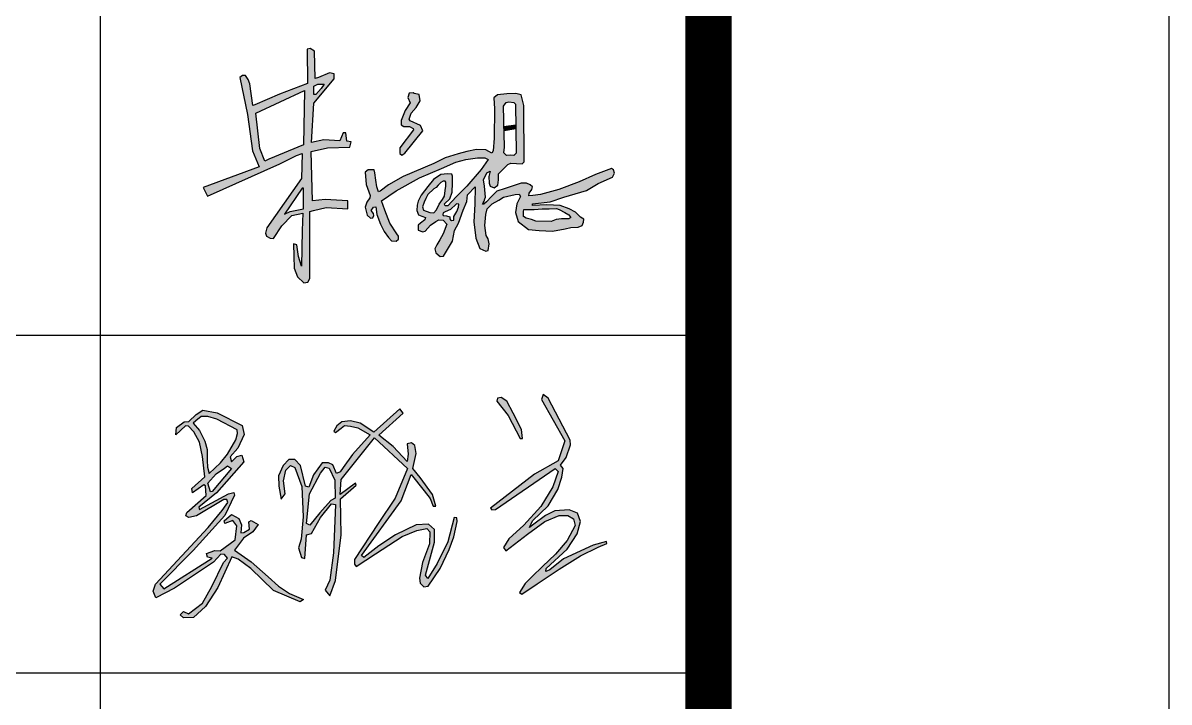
# Model space of a CAD drawing. Extents: x 1728470 to 1835391, y -157368 to 197905.
# Drawn here: x 1814042 to 1817775, y -135873 to -133661 of the extents above; entities that cross this region are included whole.
import ezdxf

# ---------------------------------------------------------------- set-up
doc = ezdxf.new("R2010")
doc.units = 0
doc.header["$LTSCALE"] = 1000
doc.header["$MEASUREMENT"] = 0
doc.layers.get('0').update_dxf_attribs({"linetype": 'CONTINUOUS'})
doc.layers.add('PUB_TITLE', color=4, linetype='CONTINUOUS')

msp = doc.modelspace()

# ---------------------------------------------------------------- hatches: boundary and pattern name
h = msp.add_hatch(color=7)
h.paths.add_polyline_path([(1814980.4, -134080), (1815033.5, -134068.2), (1815106.5, -134065.7), (1815111.4, -134048.3), (1815096.6, -134046.2), (1815093.8, -134019), (1815085.2, -134018.9), (1815074.3, -134044.8), (1815022, -134041.9), (1814981.4, -134050.5), (1814988.9, -133923.1), (1815055.5, -133843.8), (1815055.7, -133827.4), (1815040.7, -133823.8), (1815004.1, -133838.7), (1814993.8, -133842.7), (1814991.1, -133752.8), (1814977.7, -133744.8), (1814967.5, -133746.7), (1814969.1, -133858.3), (1814877.2, -133893.2), (1814796.7, -133928.4), (1814790.3, -133930.6), (1814781, -133859.8), (1814775.4, -133845.9), (1814766.9, -133833), (1814756.9, -133832.3), (1814748.4, -133838.8), (1814773.3, -133959.2), (1814789.3, -134077.7), (1814810.7, -134129.7), (1814629.1, -134197.8), (1814642.9, -134225.8), (1814878.6, -134120.4), (1814932.4, -134092.6), (1814951.4, -134086.3), (1814949.2, -134167.6), (1814836.3, -134328.9), (1814831.7, -134346.4), (1814834.8, -134355.3), (1814846.8, -134362.7), (1814858.3, -134363.7), (1814884.9, -134321.8), (1814917.3, -134288.1), (1814953, -134280.4), (1814950.9, -134337.8), (1814949.1, -134453.3), (1814939.2, -134421.5), (1814933.4, -134383.7), (1814922.9, -134380.5), (1814923.9, -134420.9), (1814925, -134460.5), (1814935.9, -134488.7), (1814956.3, -134508.2), (1814970.2, -134505.8), (1814976.5, -134493.6), (1814975.8, -134275.5), (1814988.7, -134272.7), (1815029.7, -134262.9), (1815100, -134266.8), (1815100, -134240.5), (1815026.6, -134236.4), (1814984.5, -134241)])
h.paths.add_polyline_path([(1814955.7, -134058.7), (1814842.8, -134104.7), (1814829.9, -134111), (1814813.2, -134070.7), (1814800.9, -133955.2), (1814959.1, -133880.9)], flags=16)
h.paths.add_polyline_path([(1814955.7, -134199.8), (1814955.7, -134267.1), (1814912.2, -134275.8), (1814894.1, -134284.1), (1814951.8, -134199.8)], flags=16)
h.paths.add_polyline_path([(1814988.9, -133894.4), (1814988.9, -133867.5), (1815001.9, -133860.4), (1815022.7, -133860.4), (1815013.6, -133875.1), (1814995.4, -133893.9)], flags=16)
h = msp.add_hatch(color=7)
h.paths.add_polyline_path([(1815630.8, -134117.6), (1815667.8, -134119.8), (1815674.2, -134113.4), (1815672.8, -133930.6), (1815665.1, -133895), (1815647.5, -133891.1), (1815617.7, -133892.4), (1815587.9, -133895.5), (1815575.4, -133905.6), (1815577.5, -133941.1), (1815576.9, -134036.8), (1815573.9, -134077.8), (1815568.7, -134085.4), (1815549.2, -134075.1), (1815518.8, -134073.5), (1815487.3, -134079.5), (1815459.3, -134087.4), (1815417.1, -134100.6), (1815380.1, -134119), (1815280.2, -134161.6), (1815232.6, -134188.9), (1815205.3, -134209.2), (1815199.6, -134211.2), (1815194.4, -134194.6), (1815191.3, -134173.1), (1815187.8, -134149.3), (1815185.8, -134140.2), (1815165.7, -134139.7), (1815156, -134147.2), (1815159.6, -134187.4), (1815172.3, -134222.9), (1815172, -134230.5), (1815161.6, -134244.7), (1815156.9, -134261), (1815162.8, -134287.8), (1815173.6, -134297), (1815181.9, -134296.4), (1815185, -134288.1), (1815183.1, -134281.6), (1815176.5, -134272.7), (1815183.6, -134261.4), (1815191, -134259.8), (1815195, -134284.8), (1815206.1, -134316.8), (1815218.8, -134340.9), (1815232.3, -134359.6), (1815242.5, -134371.3), (1815257.4, -134372.1), (1815265, -134366), (1815265.4, -134355.8), (1815260, -134348.3), (1815237.3, -134313.4), (1815221, -134271.4), (1815209.7, -134240.6), (1815256.9, -134207.8), (1815333.6, -134166.2), (1815405, -134134.9), (1815452.2, -134115), (1815484.5, -134105.7), (1815522.4, -134100.2), (1815546.5, -134100.2), (1815557.4, -134106), (1815534.8, -134138.7), (1815487.3, -134192.6), (1815452.9, -134228.1), (1815426.1, -134257.3), (1815418.5, -134257), (1815416.2, -134254.5), (1815415.4, -134250.8), (1815432.2, -134234.6), (1815439.9, -134212.6), (1815440.6, -134183.1), (1815440.8, -134160.1), (1815438.3, -134154.3), (1815425.1, -134153.2), (1815402.8, -134154.8), (1815378.9, -134171.6), (1815360.1, -134193.8), (1815339.4, -134222.1), (1815328.9, -134241.9), (1815326.2, -134254.6), (1815325.1, -134271.9), (1815330.3, -134286.7), (1815341.1, -134290.8), (1815352.8, -134294.7), (1815350.3, -134302.2), (1815336.6, -134313.7), (1815328.9, -134320), (1815329.4, -134336), (1815344.2, -134341.4), (1815352.2, -134339), (1815369.4, -134319.8), (1815386.4, -134308), (1815396.3, -134302.8), (1815410.8, -134303.7), (1815422, -134316.3), (1815410.3, -134347.7), (1815399.8, -134368), (1815389.7, -134383.9), (1815383.7, -134397.1), (1815386.4, -134410.2), (1815401, -134422.5), (1815411.9, -134421.2), (1815441.2, -134372.1), (1815447.7, -134337.8), (1815460.6, -134313.6), (1815476, -134270.7), (1815487.3, -134242.6), (1815489.7, -134221.5), (1815514.4, -134195.4), (1815513.4, -134252), (1815510.4, -134309.6), (1815517, -134362.8), (1815530.1, -134395.7), (1815550, -134405.1), (1815556.9, -134402.6), (1815560, -134380.2), (1815557.5, -134364), (1815550.3, -134353.9), (1815546.3, -134320.9), (1815549.4, -134285.1), (1815553.4, -134266.3), (1815570.4, -134250.9), (1815591.9, -134238), (1815606.7, -134228.4), (1815644.7, -134220.4), (1815657.9, -134219.2), (1815662.2, -134226.1), (1815650.8, -134250.3), (1815646.5, -134278.7), (1815654.7, -134308.3), (1815688.7, -134334), (1815723.7, -134336.8), (1815767, -134339.1), (1815807.9, -134331.7), (1815825.9, -134327.3), (1815850.4, -134326.2), (1815862.9, -134321.1), (1815867.6, -134310.6), (1815868.2, -134300.9), (1815857.9, -134293.8), (1815841.6, -134277.2), (1815820.4, -134266.7), (1815791.9, -134256.3), (1815748.3, -134253.7), (1815701.2, -134255.4), (1815701.5, -134250), (1815758.7, -134243.7), (1815803.1, -134229.2), (1815877.7, -134206.6), (1815915, -134184.5), (1815962.2, -134163.8), (1815968.8, -134150.7), (1815965.8, -134140), (1815958.4, -134135.1), (1815907.1, -134155.3), (1815853.5, -134178.9), (1815787, -134203.5), (1815727.9, -134219.7), (1815702.2, -134223.6), (1815689.4, -134224.1), (1815690.7, -134215.5), (1815699.5, -134203.3), (1815701, -134195.3), (1815694.4, -134188.5), (1815682, -134183.6), (1815664.6, -134183.6), (1815612.1, -134200.7), (1815584.9, -134209.5), (1815567.4, -134226.5), (1815551.9, -134244.2), (1815542.6, -134251.4), (1815538.8, -134251.1), (1815540.3, -134247.2), (1815543.7, -134241.7), (1815546.6, -134233.8), (1815548.4, -134229.2), (1815544.7, -134192.7), (1815542.3, -134172.4), (1815552.9, -134150), (1815563.4, -134143.9), (1815559.2, -134160.9), (1815559.8, -134183.6), (1815563.6, -134192.9), (1815577.1, -134197.9), (1815589.1, -134189.9), (1815590.2, -134171.9), (1815590.2, -134153.2), (1815609.9, -134132.9), (1815620.6, -134122)])
h.paths.add_polyline_path([(1815608, -134084.4), (1815609.8, -134066.2), (1815607, -133932.1), (1815615.8, -133920.9), (1815624.1, -133918.7), (1815641.2, -133920.2), (1815646.3, -133926.1), (1815648.5, -134085.5), (1815641.2, -134093.3), (1815631.4, -134092.4), (1815616.9, -134092.7)], flags=16)
h.paths.add_polyline_path([(1815673.5, -134269), (1815706.6, -134268.6), (1815733.1, -134266.8), (1815756.1, -134266.6), (1815779.5, -134265.7), (1815788.8, -134269), (1815806.5, -134278.3), (1815820.2, -134285.9), (1815826.1, -134295), (1815819.5, -134298.9), (1815796.1, -134299.1), (1815778.8, -134301.7), (1815762.3, -134308.4), (1815712.5, -134306.9), (1815698.2, -134301.7), (1815680.4, -134297.6), (1815672, -134291.5), (1815672.2, -134275.3)], flags=16)
h.paths.add_polyline_path([(1815418.7, -134179.7), (1815419, -134192.8), (1815417.3, -134206.5), (1815415.1, -134226), (1815408.5, -134236.7), (1815397.6, -134252), (1815389.1, -134270.1), (1815379.8, -134280), (1815367.4, -134278.9), (1815346.6, -134270.6), (1815343.6, -134260.5), (1815348.5, -134245.4), (1815354, -134232.8), (1815360.3, -134220), (1815380.1, -134201.9), (1815387.3, -134196.8), (1815394.1, -134189.6), (1815403.2, -134180.5), (1815410.9, -134176.3), (1815417.1, -134176.2)], flags=16)
h.paths.add_polyline_path([(1815461.8, -134251.6), (1815460, -134261.7), (1815454.7, -134275.3), (1815445.5, -134291.3), (1815444.8, -134303.5), (1815437.8, -134304.9), (1815434, -134302.9), (1815432.7, -134298.9), (1815432.2, -134293.2), (1815421.6, -134290), (1815410.3, -134288.6), (1815409.6, -134284.7), (1815410.2, -134280.3), (1815416.7, -134276.1), (1815434.1, -134269.2), (1815453.1, -134251.6), (1815455, -134250.4)], flags=16)
for points in [[(1815344.5, -134012.7), (1815336.8, -133995.7), (1815303.2, -133979.7), (1815299.6, -133974.2), (1815306.7, -133955.3), (1815322.1, -133936.9), (1815336, -133915.4), (1815332, -133894.8), (1815316.3, -133891), (1815312.9, -133888.8), (1815299.5, -133890.4), (1815295.7, -133904.7), (1815302.8, -133921.4), (1815286.9, -133946.6), (1815274, -133979.4), (1815274.1, -133993.6), (1815282.6, -133999.1), (1815301.1, -133999.1), (1815312.4, -134004.8), (1815314, -134009.2), (1815269.6, -134068.6), (1815269, -134086.5), (1815275.6, -134092.5), (1815285.7, -134085.1)], [(1815647.2, -133993.5), (1815608.4, -133999.1), (1815608.7, -134013.1), (1815647.4, -134005.8)]]:
    msp.add_hatch(color=7).paths.add_polyline_path(points)
h = msp.add_hatch(color=256)
h.paths.add_polyline_path([(1815752.3, -134883.7), (1815736.5, -134871.6), (1815730.6, -134887.6), (1815806.8, -135022.2), (1815784.9, -135087.1), (1815707.7, -135131), (1815564.4, -135241.1), (1815569.2, -135247), (1815581.5, -135246.4), (1815775.3, -135112.9), (1815785.4, -135122), (1815767.8, -135172.5), (1815728.4, -135235.8), (1815673.5, -135296.7), (1815624.5, -135341.9), (1815607.5, -135370.1), (1815614.4, -135380.2), (1815685.7, -135326.5), (1815741.2, -135284.7), (1815788.1, -135265.2), (1815816.9, -135265.2), (1815835, -135275.9), (1815840.3, -135298.2), (1815814.2, -135346.6), (1815776.9, -135391), (1815734.3, -135431.9), (1815700.7, -135464.3), (1815677.1, -135486.9), (1815658.7, -135516.5), (1815667.2, -135521.8), (1815716.7, -135488.3), (1815788.2, -135440), (1815858.1, -135397), (1815915.6, -135369), (1815943.2, -135357.1), (1815942.1, -135350.4), (1815898.8, -135362), (1815802.2, -135407.1), (1815758.2, -135442.1), (1815744.7, -135447.7), (1815746.2, -135437.6), (1815814.5, -135375), (1815847.3, -135325.4), (1815857.4, -135284.6), (1815847.7, -135257.4), (1815820.9, -135246.6), (1815774.6, -135250.7), (1815744, -135265.2), (1815706, -135293.6), (1815691.7, -135304.2), (1815701.5, -135283.1), (1815753, -135233.6), (1815783.6, -135180.5), (1815797, -135140.6), (1815801.1, -135112.6), (1815792.9, -135101.8), (1815811.6, -135077), (1815825.4, -135035.7), (1815824.7, -135019.6)])
h.paths.add_polyline_path([(1815599, -134881.7), (1815587.6, -134883.8), (1815585.2, -134892.9), (1815621.8, -134939.8), (1815661.4, -135014.6), (1815668.8, -135014.6), (1815665.8, -134985), (1815638.2, -134932), (1815617.9, -134893.1)], flags=17)
h.paths.add_polyline_path([(1815008.8, -135256.5), (1814976, -135297.4), (1814965.4, -135291.3), (1814974.9, -135195), (1815010.5, -135127.7), (1815026.7, -135107.9), (1815038.8, -135111.4), (1815057.2, -135150.4), (1815059.1, -135209.3), (1815044.7, -135216.3)], flags=16)
h.paths.add_polyline_path([(1814875.5, -135170.4), (1814883.3, -135212), (1814895.9, -135194.7), (1814891, -135152.8), (1814898.6, -135117.4), (1814913.3, -135102.2), (1814926.9, -135108.7), (1814950.3, -135171.3), (1814954.1, -135270.2), (1814948.1, -135342.8), (1814939.4, -135370.5), (1814948.6, -135402.1), (1814959.5, -135405.3), (1814965.5, -135328.1), (1814981.3, -135324.3), (1815011.2, -135271.6), (1815046.6, -135227), (1815060.2, -135229.2), (1815053.1, -135386.8), (1815041.1, -135475.7), (1815026.4, -135508.9), (1815041.1, -135526.8), (1815060.2, -135477.3), (1815078.2, -135328.1), (1815075.6, -135211.3), (1815127.1, -135167.1), (1815124.8, -135160.2), (1815074.5, -135197.6), (1815077.9, -135147.7), (1815187.3, -135012.1), (1815294.3, -135112.3), (1815253.8, -135209), (1815199.1, -135291.4), (1815121.5, -135408.3), (1815121.6, -135423.6), (1815127.5, -135431.2), (1815190.6, -135390), (1815277, -135333.6), (1815324.9, -135314.8), (1815357, -135308), (1815367.1, -135318.5), (1815366.2, -135357.2), (1815343.1, -135418.8), (1815333.4, -135469.2), (1815335.9, -135485.6), (1815347.7, -135498.2), (1815362, -135495.7), (1815400.3, -135437.7), (1815430.2, -135375.8), (1815445.6, -135334.8), (1815456.4, -135285.5), (1815454.7, -135272.7), (1815446.8, -135271.9), (1815426.1, -135351.4), (1815391.3, -135421.8), (1815361, -135470.4), (1815353.1, -135460.1), (1815382.1, -135352.6), (1815382.6, -135311.2), (1815362.7, -135293.8), (1815322.5, -135295.9), (1815254.9, -135328.2), (1815201.4, -135364.2), (1815151.7, -135401.9), (1815144.7, -135395.2), (1815273.6, -135218), (1815306.6, -135132.1), (1815348.8, -135184.9), (1815368.7, -135209.7), (1815377.6, -135234.8), (1815386.7, -135234.8), (1815376.2, -135196.9), (1815335.7, -135141.9), (1815311.5, -135112.7), (1815322.6, -135063.3), (1815318, -135037.7), (1815307.9, -135028.6), (1815293.8, -135031.8), (1815297, -135066.1), (1815293.8, -135089.4), (1815248, -135040.9), (1815201.1, -135003.3), (1815279.7, -134932.2), (1815269.7, -134918.1), (1815184.9, -134993.8), (1815140.2, -134964.8), (1815108.5, -134957.2), (1815080.3, -134960), (1815064.1, -134973.5), (1815054.6, -134990.5), (1815060.1, -134995.6), (1815077.9, -134981), (1815088.8, -134972), (1815109.2, -134974.3), (1815132.9, -134980), (1815172.9, -135003), (1815115.1, -135067.2), (1815084.9, -135109.1), (1815074.6, -135123.3), (1815063.2, -135129), (1815050.7, -135100.2), (1815037.4, -135094.4), (1815016.6, -135094.4), (1814988.2, -135133.3), (1814972.7, -135173.5), (1814962.1, -135170.2), (1814946.2, -135103.1), (1814927.9, -135083.1), (1814907.4, -135082.8), (1814889.6, -135102.2), (1814874.6, -135135.8)])
h.paths.add_polyline_path([(1814652.5, -135187.9), (1814643.5, -135160.1), (1814671, -135129.8), (1814698.2, -135110.9), (1814708.5, -135103.7), (1814720.8, -135112.2), (1814657.8, -135186.8)], flags=16)
h.paths.add_polyline_path([(1814642.5, -135108.5), (1814648.8, -135128.2), (1814685.7, -135093.9), (1814708.1, -135065.4), (1814735.1, -135018.6), (1814741, -134998.7), (1814739.2, -134986.5), (1814673.3, -134952), (1814643.7, -134943.1), (1814622.2, -134942.5), (1814605.4, -134957), (1814596.6, -134964.6), (1814617.2, -134988.6), (1814634.2, -135023.5), (1814641.5, -135050.5), (1814642.3, -135086.5)], flags=16)
h.paths.add_polyline_path([(1814571.7, -134973.2), (1814539.5, -135002.4), (1814542.5, -134978.6), (1814567, -134959.9), (1814582.3, -134959.4), (1814606.3, -134936.7), (1814628.1, -134922.8), (1814674.8, -134930.6), (1814755.6, -134972.5), (1814762.6, -135001.3), (1814741.6, -135045.8), (1814717.2, -135074.2), (1814720.7, -135091.2), (1814738.6, -135073.3), (1814754.3, -135068.9), (1814760.8, -135091.1), (1814672.5, -135191.5), (1814614.6, -135238.2), (1814617.1, -135245.4), (1814711, -135194.4), (1814728.8, -135191), (1814731.3, -135199.7), (1814699.2, -135265.1), (1814596.4, -135379.3), (1814488.2, -135488.6), (1814500.9, -135504.3), (1814658.1, -135404), (1814643, -135401), (1814639.4, -135389.5), (1814667.2, -135379.9), (1814684.1, -135380.5), (1814733.1, -135344.2), (1814738.5, -135299.5), (1814725.2, -135282), (1814699.8, -135291.7), (1814697.4, -135283.2), (1814721.6, -135262.7), (1814745.2, -135274.8), (1814753.7, -135295.9), (1814751.2, -135321.9), (1814760.9, -135321.3), (1814779.7, -135309.8), (1814777.2, -135285.6), (1814785.1, -135282), (1814807.5, -135295.3), (1814790.5, -135318.2), (1814759.7, -135339.4), (1814731.3, -135378.1), (1814785.7, -135416.1), (1814840.1, -135465.1), (1814874.3, -135495.7), (1814909.8, -135519.1), (1814955.2, -135539), (1814944.3, -135546.3), (1814858.4, -135509.4), (1814784, -135438.1), (1814742.9, -135407.9), (1814721.7, -135400.1), (1814677, -135499.8), (1814635.9, -135562), (1814596.9, -135598.1), (1814564.7, -135598.9), (1814553.7, -135588.7), (1814564.3, -135577.7), (1814581.2, -135585.4), (1814627, -135551.1), (1814657.5, -135496.2), (1814694.8, -135418.7), (1814708.4, -135404.4), (1814698.2, -135392.1), (1814686.3, -135391.7), (1814663, -135417.5), (1814535.1, -135502.6), (1814474.5, -135533.9), (1814465.6, -135511.9), (1814474.1, -135489), (1814644.8, -135304.6), (1814690.2, -135249), (1814704.1, -135230.2), (1814709.3, -135223.2), (1814706.4, -135213.8), (1814696.4, -135213.4), (1814606.8, -135266.5), (1814582.2, -135272.1), (1814572.5, -135266.1), (1814575.9, -135256.1), (1814638.7, -135199.8), (1814636.5, -135169), (1814631, -135165.4), (1814594.3, -135192.1), (1814592.1, -135177.8), (1814634.3, -135139), (1814626.9, -135072.9), (1814616.9, -135026.1), (1814598.1, -134992.9), (1814581, -134974.2)])

# ---------------------------------------------------------------- linework, layer by layer
for p, q in [((1815736.5, -134871.6), (1815730.6, -134887.6)), ((1815752.3, -134883.7), (1815736.5, -134871.6)), ((1815587.6, -134883.8), (1815585.2, -134892.9)), ((1815585.2, -134892.9), (1815621.8, -134939.8)), ((1815599, -134881.7), (1815587.6, -134883.8)), ((1815617.9, -134893.1), (1815599, -134881.7)), ((1815638.2, -134932), (1815617.9, -134893.1)), ((1815730.6, -134887.6), (1815806.8, -135022.2)), ((1815824.7, -135019.6), (1815752.3, -134883.7)), ((1814582.3, -134959.4), (1814606.3, -134936.7)), ((1814622.2, -134942.5), (1814605.4, -134957)), ((1814606.3, -134936.7), (1814628.1, -134922.8)), ((1814643.7, -134943.1), (1814622.2, -134942.5)), ((1814628.1, -134922.8), (1814674.8, -134930.6)), ((1814673.3, -134952), (1814643.7, -134943.1)), ((1814674.8, -134930.6), (1814755.6, -134972.5)), ((1815269.7, -134918.1), (1815184.9, -134993.8)), ((1815201.1, -135003.3), (1815279.7, -134932.2)), ((1815279.7, -134932.2), (1815269.7, -134918.1)), ((1815621.8, -134939.8), (1815661.4, -135014.6)), ((1815665.8, -134985), (1815638.2, -134932)), ((1814571.7, -134973.2), (1814539.5, -135002.4)), ((1814539.5, -135002.4), (1814542.5, -134978.6)), ((1814542.5, -134978.6), (1814567, -134959.9)), ((1814567, -134959.9), (1814582.3, -134959.4)), ((1814581, -134974.2), (1814571.7, -134973.2)), ((1814598.1, -134992.9), (1814581, -134974.2)), ((1814605.4, -134957), (1814596.6, -134964.6)), ((1814596.6, -134964.6), (1814617.2, -134988.6)), ((1814739.2, -134986.5), (1814673.3, -134952)), ((1814741, -134998.7), (1814739.2, -134986.5)), ((1814755.6, -134972.5), (1814762.6, -135001.3)), ((1815064.1, -134973.5), (1815054.6, -134990.5)), ((1815060.1, -134995.6), (1815077.9, -134981)), ((1815080.3, -134960), (1815064.1, -134973.5)), ((1815077.9, -134981), (1815088.8, -134972)), ((1815108.5, -134957.2), (1815080.3, -134960)), ((1815088.8, -134972), (1815109.2, -134974.3)), ((1815140.2, -134964.8), (1815108.5, -134957.2)), ((1815109.2, -134974.3), (1815132.9, -134980)), ((1815132.9, -134980), (1815172.9, -135003)), ((1815184.9, -134993.8), (1815140.2, -134964.8)), ((1815668.8, -135014.6), (1815665.8, -134985)), ((1814616.9, -135026.1), (1814598.1, -134992.9)), ((1814617.2, -134988.6), (1814634.2, -135023.5)), ((1814634.2, -135023.5), (1814641.5, -135050.5)), ((1814708.1, -135065.4), (1814735.1, -135018.6)), ((1814735.1, -135018.6), (1814741, -134998.7)), ((1814762.6, -135001.3), (1814741.6, -135045.8)), ((1815054.6, -134990.5), (1815060.1, -134995.6)), ((1815077.9, -135147.7), (1815187.3, -135012.1)), ((1815172.9, -135003), (1815115.1, -135067.2)), ((1815187.3, -135012.1), (1815294.3, -135112.3)), ((1815248, -135040.9), (1815201.1, -135003.3)), ((1815661.4, -135014.6), (1815668.8, -135014.6)), ((1815806.8, -135022.2), (1815784.9, -135087.1)), ((1815825.4, -135035.7), (1815824.7, -135019.6)), ((1814626.9, -135072.9), (1814616.9, -135026.1)), ((1814641.5, -135050.5), (1814642.3, -135086.5)), ((1814741.6, -135045.8), (1814717.2, -135074.2)), ((1815293.8, -135089.4), (1815248, -135040.9)), ((1815307.9, -135028.6), (1815293.8, -135031.8)), ((1815293.8, -135031.8), (1815297, -135066.1)), ((1815318, -135037.7), (1815307.9, -135028.6)), ((1815322.6, -135063.3), (1815318, -135037.7)), ((1815811.6, -135077), (1815825.4, -135035.7)), ((1814634.3, -135139), (1814626.9, -135072.9)), ((1814642.3, -135086.5), (1814642.5, -135108.5)), ((1814648.8, -135128.2), (1814685.7, -135093.9)), ((1814760.8, -135091.1), (1814672.5, -135191.5)), ((1814685.7, -135093.9), (1814708.1, -135065.4)), ((1814717.2, -135074.2), (1814720.7, -135091.2)), ((1814720.7, -135091.2), (1814738.6, -135073.3)), ((1814738.6, -135073.3), (1814754.3, -135068.9)), ((1814754.3, -135068.9), (1814760.8, -135091.1)), ((1814907.4, -135082.8), (1814889.6, -135102.2)), ((1814927.9, -135083.1), (1814907.4, -135082.8)), ((1814946.2, -135103.1), (1814927.9, -135083.1)), ((1815016.6, -135094.4), (1814988.2, -135133.3)), ((1815037.4, -135094.4), (1815016.6, -135094.4)), ((1815050.7, -135100.2), (1815037.4, -135094.4)), ((1815115.1, -135067.2), (1815084.9, -135109.1)), ((1815297, -135066.1), (1815293.8, -135089.4)), ((1815311.5, -135112.7), (1815322.6, -135063.3)), ((1815784.9, -135087.1), (1815707.7, -135131)), ((1815792.9, -135101.8), (1815811.6, -135077)), ((1814642.5, -135108.5), (1814648.8, -135128.2)), ((1814643.5, -135160.1), (1814671, -135129.8)), ((1814720.8, -135112.2), (1814657.8, -135186.8)), ((1814671, -135129.8), (1814698.2, -135110.9)), ((1814698.2, -135110.9), (1814708.5, -135103.7)), ((1814708.5, -135103.7), (1814720.8, -135112.2)), ((1814889.6, -135102.2), (1814874.6, -135135.8)), ((1814874.6, -135135.8), (1814875.5, -135170.4)), ((1814891, -135152.8), (1814898.6, -135117.4)), ((1814898.6, -135117.4), (1814913.3, -135102.2)), ((1814913.3, -135102.2), (1814926.9, -135108.7)), ((1814926.9, -135108.7), (1814950.3, -135171.3)), ((1814962.1, -135170.2), (1814946.2, -135103.1)), ((1814988.2, -135133.3), (1814972.7, -135173.5)), ((1814974.9, -135195), (1815010.5, -135127.7)), ((1815010.5, -135127.7), (1815026.7, -135107.9)), ((1815026.7, -135107.9), (1815038.8, -135111.4)), ((1815038.8, -135111.4), (1815057.2, -135150.4)), ((1815063.2, -135129), (1815050.7, -135100.2)), ((1815074.6, -135123.3), (1815063.2, -135129)), ((1815084.9, -135109.1), (1815074.6, -135123.3)), ((1815294.3, -135112.3), (1815253.8, -135209)), ((1815273.6, -135218), (1815306.6, -135132.1)), ((1815306.6, -135132.1), (1815348.8, -135184.9)), ((1815335.7, -135141.9), (1815311.5, -135112.7)), ((1815707.7, -135131), (1815564.4, -135241.1)), ((1815581.5, -135246.4), (1815775.3, -135112.9)), ((1815785.4, -135122), (1815767.8, -135172.5)), ((1815775.3, -135112.9), (1815785.4, -135122)), ((1815801.1, -135112.6), (1815792.9, -135101.8)), ((1815797, -135140.6), (1815801.1, -135112.6)), ((1814592.1, -135177.8), (1814634.3, -135139)), ((1814631, -135165.4), (1814594.3, -135192.1)), ((1814636.5, -135169), (1814631, -135165.4)), ((1814638.7, -135199.8), (1814636.5, -135169)), ((1814652.5, -135187.9), (1814643.5, -135160.1)), ((1814875.5, -135170.4), (1814883.3, -135212)), ((1814895.9, -135194.7), (1814891, -135152.8)), ((1814950.3, -135171.3), (1814954.1, -135270.2)), ((1814972.7, -135173.5), (1814962.1, -135170.2)), ((1815057.2, -135150.4), (1815059.1, -135209.3)), ((1815074.5, -135197.6), (1815077.9, -135147.7)), ((1815124.8, -135160.2), (1815074.5, -135197.6)), ((1815075.6, -135211.3), (1815127.1, -135167.1)), ((1815127.1, -135167.1), (1815124.8, -135160.2)), ((1815376.2, -135196.9), (1815335.7, -135141.9)), ((1815767.8, -135172.5), (1815728.4, -135235.8)), ((1815783.6, -135180.5), (1815797, -135140.6)), ((1814575.9, -135256.1), (1814638.7, -135199.8)), ((1814594.3, -135192.1), (1814592.1, -135177.8)), ((1814672.5, -135191.5), (1814614.6, -135238.2)), ((1814617.1, -135245.4), (1814711, -135194.4)), ((1814657.8, -135186.8), (1814652.5, -135187.9)), ((1814731.3, -135199.7), (1814699.2, -135265.1)), ((1814711, -135194.4), (1814728.8, -135191)), ((1814728.8, -135191), (1814731.3, -135199.7)), ((1814883.3, -135212), (1814895.9, -135194.7)), ((1814965.4, -135291.3), (1814974.9, -135195)), ((1815059.1, -135209.3), (1815044.7, -135216.3)), ((1815078.2, -135328.1), (1815075.6, -135211.3)), ((1815253.8, -135209), (1815199.1, -135291.4)), ((1815348.8, -135184.9), (1815368.7, -135209.7)), ((1815368.7, -135209.7), (1815377.6, -135234.8)), ((1815386.7, -135234.8), (1815376.2, -135196.9)), ((1815753, -135233.6), (1815783.6, -135180.5)), ((1814696.4, -135213.4), (1814606.8, -135266.5)), ((1814614.6, -135238.2), (1814617.1, -135245.4)), ((1814644.8, -135304.6), (1814690.2, -135249)), ((1814690.2, -135249), (1814704.1, -135230.2)), ((1814706.4, -135213.8), (1814696.4, -135213.4)), ((1814704.1, -135230.2), (1814709.3, -135223.2)), ((1814709.3, -135223.2), (1814706.4, -135213.8)), ((1815044.7, -135216.3), (1815008.8, -135256.5)), ((1815011.2, -135271.6), (1815046.6, -135227)), ((1815046.6, -135227), (1815060.2, -135229.2)), ((1815060.2, -135229.2), (1815053.1, -135386.8)), ((1815144.7, -135395.2), (1815273.6, -135218)), ((1815377.6, -135234.8), (1815386.7, -135234.8)), ((1815564.4, -135241.1), (1815569.2, -135247)), ((1815569.2, -135247), (1815581.5, -135246.4)), ((1815728.4, -135235.8), (1815673.5, -135296.7)), ((1815701.5, -135283.1), (1815753, -135233.6)), ((1815820.9, -135246.6), (1815774.6, -135250.7)), ((1815847.7, -135257.4), (1815820.9, -135246.6)), ((1814572.5, -135266.1), (1814575.9, -135256.1)), ((1814582.2, -135272.1), (1814572.5, -135266.1)), ((1814606.8, -135266.5), (1814582.2, -135272.1)), ((1814699.2, -135265.1), (1814596.4, -135379.3)), ((1814697.4, -135283.2), (1814721.6, -135262.7)), ((1814699.8, -135291.7), (1814697.4, -135283.2)), ((1814725.2, -135282), (1814699.8, -135291.7)), ((1814721.6, -135262.7), (1814745.2, -135274.8)), ((1814738.5, -135299.5), (1814725.2, -135282)), ((1814745.2, -135274.8), (1814753.7, -135295.9)), ((1814777.2, -135285.6), (1814785.1, -135282)), ((1814779.7, -135309.8), (1814777.2, -135285.6)), ((1814785.1, -135282), (1814807.5, -135295.3)), ((1814954.1, -135270.2), (1814948.1, -135342.8)), ((1815008.8, -135256.5), (1814976, -135297.4)), ((1814981.3, -135324.3), (1815011.2, -135271.6)), ((1815446.8, -135271.9), (1815426.1, -135351.4)), ((1815445.6, -135334.8), (1815456.4, -135285.5)), ((1815454.7, -135272.7), (1815446.8, -135271.9)), ((1815456.4, -135285.5), (1815454.7, -135272.7)), ((1815685.7, -135326.5), (1815741.2, -135284.7)), ((1815691.7, -135304.2), (1815701.5, -135283.1)), ((1815744, -135265.2), (1815706, -135293.6)), ((1815741.2, -135284.7), (1815788.1, -135265.2)), ((1815774.6, -135250.7), (1815744, -135265.2)), ((1815788.1, -135265.2), (1815816.9, -135265.2)), ((1815816.9, -135265.2), (1815835, -135275.9)), ((1815835, -135275.9), (1815840.3, -135298.2)), ((1815847.3, -135325.4), (1815857.4, -135284.6)), ((1815857.4, -135284.6), (1815847.7, -135257.4)), ((1814474.1, -135489), (1814644.8, -135304.6)), ((1814699.8, -135291.7), (1814699.8, -135291.7)), ((1814733.1, -135344.2), (1814738.5, -135299.5)), ((1814753.7, -135295.9), (1814751.2, -135321.9)), ((1814751.2, -135321.9), (1814760.9, -135321.3)), ((1814790.5, -135318.2), (1814759.7, -135339.4)), ((1814760.9, -135321.3), (1814779.7, -135309.8)), ((1814807.5, -135295.3), (1814790.5, -135318.2)), ((1814976, -135297.4), (1814965.4, -135291.3)), ((1815199.1, -135291.4), (1815121.5, -135408.3)), ((1815322.5, -135295.9), (1815254.9, -135328.2)), ((1815277, -135333.6), (1815324.9, -135314.8)), ((1815362.7, -135293.8), (1815322.5, -135295.9)), ((1815324.9, -135314.8), (1815357, -135308)), ((1815357, -135308), (1815367.1, -135318.5)), ((1815382.6, -135311.2), (1815362.7, -135293.8)), ((1815367.1, -135318.5), (1815366.2, -135357.2)), ((1815382.1, -135352.6), (1815382.6, -135311.2)), ((1815673.5, -135296.7), (1815624.5, -135341.9)), ((1815706, -135293.6), (1815691.7, -135304.2)), ((1815840.3, -135298.2), (1815814.2, -135346.6)), ((1814684.1, -135380.5), (1814733.1, -135344.2)), ((1814759.7, -135339.4), (1814731.3, -135378.1)), ((1814948.1, -135342.8), (1814939.4, -135370.5)), ((1814959.5, -135405.3), (1814965.5, -135328.1)), ((1814965.5, -135328.1), (1814981.3, -135324.3)), ((1815060.2, -135477.3), (1815078.2, -135328.1)), ((1815190.6, -135390), (1815277, -135333.6)), ((1815254.9, -135328.2), (1815201.4, -135364.2)), ((1815366.2, -135357.2), (1815343.1, -135418.8)), ((1815353.1, -135460.1), (1815382.1, -135352.6)), ((1815426.1, -135351.4), (1815391.3, -135421.8)), ((1815430.2, -135375.8), (1815445.6, -135334.8)), ((1815624.5, -135341.9), (1815607.5, -135370.1)), ((1815614.4, -135380.2), (1815685.7, -135326.5)), ((1815814.2, -135346.6), (1815776.9, -135391)), ((1815814.5, -135375), (1815847.3, -135325.4)), ((1815942.1, -135350.4), (1815898.8, -135362)), ((1815915.6, -135369), (1815943.2, -135357.1)), ((1815943.2, -135357.1), (1815942.1, -135350.4)), ((1814596.4, -135379.3), (1814488.2, -135488.6)), ((1814639.4, -135389.5), (1814667.2, -135379.9)), ((1814643, -135401), (1814639.4, -135389.5)), ((1814686.3, -135391.7), (1814663, -135417.5)), ((1814667.2, -135379.9), (1814684.1, -135380.5)), ((1814698.2, -135392.1), (1814686.3, -135391.7)), ((1814708.4, -135404.4), (1814698.2, -135392.1)), ((1814731.3, -135378.1), (1814785.7, -135416.1)), ((1814939.4, -135370.5), (1814948.6, -135402.1)), ((1815053.1, -135386.8), (1815041.1, -135475.7)), ((1815127.5, -135431.2), (1815190.6, -135390)), ((1815151.7, -135401.9), (1815144.7, -135395.2)), ((1815201.4, -135364.2), (1815151.7, -135401.9)), ((1815400.3, -135437.7), (1815430.2, -135375.8)), ((1815607.5, -135370.1), (1815614.4, -135380.2)), ((1815776.9, -135391), (1815734.3, -135431.9)), ((1815746.2, -135437.6), (1815814.5, -135375)), ((1815788.2, -135440), (1815858.1, -135397)), ((1815898.8, -135362), (1815802.2, -135407.1)), ((1815858.1, -135397), (1815915.6, -135369)), ((1814500.9, -135504.3), (1814658.1, -135404)), ((1814663, -135417.5), (1814535.1, -135502.6)), ((1814658.1, -135404), (1814643, -135401)), ((1814657.5, -135496.2), (1814694.8, -135418.7)), ((1814721.7, -135400.1), (1814677, -135499.8)), ((1814694.8, -135418.7), (1814708.4, -135404.4)), ((1814742.9, -135407.9), (1814721.7, -135400.1)), ((1814784, -135438.1), (1814742.9, -135407.9)), ((1814785.7, -135416.1), (1814840.1, -135465.1)), ((1814948.6, -135402.1), (1814959.5, -135405.3)), ((1815121.5, -135408.3), (1815121.6, -135423.6)), ((1815121.6, -135423.6), (1815127.5, -135431.2)), ((1815343.1, -135418.8), (1815333.4, -135469.2)), ((1815391.3, -135421.8), (1815361, -135470.4)), ((1815734.3, -135431.9), (1815700.7, -135464.3)), ((1815802.2, -135407.1), (1815758.2, -135442.1)), ((1814858.4, -135509.4), (1814784, -135438.1)), ((1814840.1, -135465.1), (1814874.3, -135495.7)), ((1815333.4, -135469.2), (1815335.9, -135485.6)), ((1815361, -135470.4), (1815353.1, -135460.1)), ((1815362, -135495.7), (1815400.3, -135437.7)), ((1815700.7, -135464.3), (1815677.1, -135486.9)), ((1815716.7, -135488.3), (1815788.2, -135440)), ((1815744.7, -135447.7), (1815746.2, -135437.6)), ((1815758.2, -135442.1), (1815744.7, -135447.7)), ((1814465.6, -135511.9), (1814474.1, -135489)), ((1814535.1, -135502.6), (1814474.5, -135533.9)), ((1814488.2, -135488.6), (1814500.9, -135504.3)), ((1814627, -135551.1), (1814657.5, -135496.2)), ((1814677, -135499.8), (1814635.9, -135562)), ((1814944.3, -135546.3), (1814858.4, -135509.4)), ((1814874.3, -135495.7), (1814909.8, -135519.1)), ((1815041.1, -135475.7), (1815026.4, -135508.9)), ((1815026.4, -135508.9), (1815041.1, -135526.8)), ((1815041.1, -135526.8), (1815060.2, -135477.3)), ((1815335.9, -135485.6), (1815347.7, -135498.2)), ((1815347.7, -135498.2), (1815362, -135495.7)), ((1815677.1, -135486.9), (1815658.7, -135516.5)), ((1815667.2, -135521.8), (1815716.7, -135488.3)), ((1814474.5, -135533.9), (1814465.6, -135511.9)), ((1814909.8, -135519.1), (1814955.2, -135539)), ((1814955.2, -135539), (1814944.3, -135546.3)), ((1815658.7, -135516.5), (1815667.2, -135521.8)), ((1814553.7, -135588.7), (1814564.3, -135577.7)), ((1814564.3, -135577.7), (1814581.2, -135585.4)), ((1814581.2, -135585.4), (1814627, -135551.1)), ((1814635.9, -135562), (1814596.9, -135598.1)), ((1814564.7, -135598.9), (1814553.7, -135588.7)), ((1814596.9, -135598.1), (1814564.7, -135598.9))]:
    msp.add_line(p, q)
for points in [[(1814953, -134280.4), (1814950.9, -134337.8), (1814949.1, -134453.3), (1814939.2, -134421.5), (1814933.4, -134383.7), (1814922.9, -134380.5), (1814923.9, -134420.9), (1814925, -134460.5), (1814935.9, -134488.7), (1814956.3, -134508.2), (1814970.2, -134505.8), (1814976.5, -134493.6), (1814975.8, -134275.5), (1814988.7, -134272.7), (1815029.7, -134262.9), (1815100, -134266.8), (1815100, -134240.5), (1815026.6, -134236.4), (1814984.5, -134241), (1814980.4, -134080), (1815033.5, -134068.2), (1815106.5, -134065.7), (1815111.4, -134048.3), (1815096.6, -134046.2), (1815093.8, -134019), (1815085.2, -134018.9), (1815074.3, -134044.8), (1815022, -134041.9), (1814981.4, -134050.5), (1814988.9, -133923.1), (1815055.5, -133843.8), (1815055.7, -133827.4), (1815040.7, -133823.8), (1815004.1, -133838.7), (1814993.8, -133842.7), (1814991.1, -133752.8), (1814977.7, -133744.8), (1814967.5, -133746.7), (1814969.1, -133858.3), (1814877.2, -133893.2), (1814796.7, -133928.4), (1814790.3, -133930.6), (1814781, -133859.8), (1814775.4, -133845.9), (1814766.9, -133833), (1814756.9, -133832.3), (1814748.4, -133838.8), (1814773.3, -133959.2), (1814789.3, -134077.7), (1814810.7, -134129.7), (1814629.1, -134197.8), (1814642.9, -134225.8), (1814878.6, -134120.4), (1814932.4, -134092.6), (1814951.4, -134086.3), (1814949.2, -134167.6), (1814836.3, -134328.9), (1814831.7, -134346.4), (1814834.8, -134355.3), (1814846.8, -134362.7), (1814858.3, -134363.7), (1814884.9, -134321.8), (1814917.3, -134288.1)], [(1815185.8, -134140.2), (1815165.7, -134139.7), (1815156, -134147.2), (1815159.6, -134187.4), (1815172.3, -134222.9), (1815172, -134230.5), (1815161.6, -134244.7), (1815156.9, -134261), (1815162.8, -134287.8), (1815173.6, -134297), (1815181.9, -134296.4), (1815185, -134288.1), (1815183.1, -134281.6), (1815176.5, -134272.7), (1815183.6, -134261.4), (1815191, -134259.8), (1815195, -134284.8), (1815206.1, -134316.8), (1815218.8, -134340.9), (1815232.3, -134359.6), (1815242.5, -134371.3), (1815257.4, -134372.1), (1815265, -134366), (1815265.4, -134355.8), (1815260, -134348.3), (1815237.3, -134313.4), (1815221, -134271.4), (1815209.7, -134240.6), (1815256.9, -134207.8), (1815333.6, -134166.2), (1815405, -134134.9), (1815452.2, -134115), (1815484.5, -134105.7), (1815522.4, -134100.2), (1815546.5, -134100.2), (1815557.4, -134106), (1815534.8, -134138.7), (1815487.3, -134192.6), (1815452.9, -134228.1), (1815426.1, -134257.3), (1815418.5, -134257), (1815416.2, -134254.5), (1815415.4, -134250.8), (1815432.2, -134234.6), (1815439.9, -134212.6), (1815440.6, -134183.1), (1815440.8, -134160.1), (1815438.3, -134154.3), (1815425.1, -134153.2), (1815402.8, -134154.8), (1815378.9, -134171.6), (1815360.1, -134193.8), (1815339.4, -134222.1), (1815328.9, -134241.9), (1815326.2, -134254.6), (1815325.1, -134271.9), (1815330.3, -134286.7), (1815341.1, -134290.8), (1815352.8, -134294.7), (1815350.3, -134302.2), (1815336.6, -134313.7), (1815328.9, -134320), (1815329.4, -134336), (1815344.2, -134341.4), (1815352.2, -134339), (1815369.4, -134319.8), (1815386.4, -134308), (1815396.3, -134302.8), (1815410.8, -134303.7), (1815422, -134316.3), (1815410.3, -134347.7), (1815399.8, -134368), (1815389.7, -134383.9), (1815383.7, -134397.1), (1815386.4, -134410.2), (1815401, -134422.5), (1815411.9, -134421.2), (1815441.2, -134372.1), (1815447.7, -134337.8), (1815460.6, -134313.6), (1815476, -134270.7), (1815487.3, -134242.6), (1815489.7, -134221.5), (1815514.4, -134195.4), (1815513.4, -134252), (1815510.4, -134309.6), (1815517, -134362.8), (1815530.1, -134395.7), (1815550, -134405.1), (1815556.9, -134402.6), (1815560, -134380.2), (1815557.5, -134364), (1815550.3, -134353.9), (1815546.3, -134320.9), (1815549.4, -134285.1), (1815553.4, -134266.3), (1815570.4, -134250.9), (1815591.9, -134238), (1815606.7, -134228.4), (1815644.7, -134220.4), (1815657.9, -134219.2), (1815662.2, -134226.1), (1815650.8, -134250.3), (1815646.5, -134278.7), (1815654.7, -134308.3), (1815688.7, -134334), (1815723.7, -134336.8), (1815767, -134339.1), (1815807.9, -134331.7), (1815825.9, -134327.3), (1815850.4, -134326.2), (1815862.9, -134321.1), (1815867.6, -134310.6), (1815868.2, -134300.9), (1815857.9, -134293.8), (1815841.6, -134277.2), (1815820.4, -134266.7), (1815791.9, -134256.3), (1815748.3, -134253.7), (1815701.2, -134255.4), (1815701.5, -134250), (1815758.7, -134243.7), (1815803.1, -134229.2), (1815877.7, -134206.6), (1815915, -134184.5), (1815962.2, -134163.8), (1815968.8, -134150.7), (1815965.8, -134140), (1815958.4, -134135.1), (1815907.1, -134155.3), (1815853.5, -134178.9), (1815787, -134203.5), (1815727.9, -134219.7), (1815702.2, -134223.6), (1815689.4, -134224.1), (1815690.7, -134215.5), (1815699.5, -134203.3), (1815701, -134195.3), (1815694.4, -134188.5), (1815682, -134183.6), (1815664.6, -134183.6), (1815612.1, -134200.7), (1815584.9, -134209.5), (1815567.4, -134226.5), (1815551.9, -134244.2), (1815542.6, -134251.4), (1815538.8, -134251.1), (1815540.3, -134247.2), (1815543.7, -134241.7), (1815546.6, -134233.8), (1815548.4, -134229.2), (1815544.7, -134192.7), (1815542.3, -134172.4), (1815552.9, -134150), (1815563.4, -134143.9), (1815559.2, -134160.9), (1815559.8, -134183.6), (1815563.6, -134192.9), (1815577.1, -134197.9), (1815589.1, -134189.9), (1815590.2, -134171.9), (1815590.2, -134153.2), (1815609.9, -134132.9), (1815620.6, -134122), (1815630.8, -134117.6), (1815667.8, -134119.8), (1815674.2, -134113.4), (1815672.8, -133930.6), (1815665.1, -133895), (1815647.5, -133891.1), (1815617.7, -133892.4), (1815587.9, -133895.5), (1815575.4, -133905.6), (1815577.5, -133941.1), (1815576.9, -134036.8), (1815573.9, -134077.8), (1815568.7, -134085.4), (1815549.2, -134075.1), (1815518.8, -134073.5), (1815487.3, -134079.5), (1815459.3, -134087.4), (1815417.1, -134100.6), (1815380.1, -134119), (1815280.2, -134161.6), (1815232.6, -134188.9), (1815205.3, -134209.2), (1815199.6, -134211.2), (1815194.4, -134194.6), (1815191.3, -134173.1), (1815187.8, -134149.3)], [(1815312.9, -133888.8), (1815299.5, -133890.4), (1815295.7, -133904.7), (1815302.8, -133921.4), (1815286.9, -133946.6), (1815274, -133979.4), (1815274.1, -133993.6), (1815282.6, -133999.1), (1815301.1, -133999.1), (1815312.4, -134004.8), (1815314, -134009.2), (1815269.6, -134068.6), (1815269, -134086.5), (1815275.6, -134092.5), (1815285.7, -134085.1), (1815344.5, -134012.7), (1815336.8, -133995.7), (1815303.2, -133979.7), (1815299.6, -133974.2), (1815306.7, -133955.3), (1815322.1, -133936.9), (1815336, -133915.4), (1815332, -133894.8), (1815316.3, -133891), (1815316.3, -133891), (1815316.3, -133891)], [(1815607, -133932.1), (1815615.8, -133920.9), (1815624.1, -133918.7), (1815641.2, -133920.2), (1815646.3, -133926.1), (1815648.5, -134085.5), (1815641.2, -134093.3), (1815631.4, -134092.4), (1815616.9, -134092.7), (1815608, -134084.4), (1815609.8, -134066.2), (1815607, -133932.1)]]:
    msp.add_lwpolyline(points, close=True)
for points in [[(1814988.9, -133867.5), (1815001.9, -133860.4), (1815022.7, -133860.4), (1815013.6, -133875.1), (1814995.4, -133893.9), (1814988.9, -133894.4), (1814988.9, -133867.5)], [(1814800.9, -133955.2), (1814959.1, -133880.9), (1814955.7, -134058.7), (1814842.8, -134104.7), (1814829.9, -134111), (1814813.2, -134070.7), (1814800.9, -133955.2)], [(1815608.4, -133999.1), (1815647.2, -133993.5), (1815647.4, -134005.8), (1815608.7, -134013.1), (1815608.4, -133999.1)], [(1814951.8, -134199.8), (1814894.1, -134284.1), (1814912.2, -134275.8), (1814955.7, -134267.1), (1814955.7, -134199.8), (1814951.8, -134199.8)], [(1815380.1, -134201.9), (1815360.3, -134220), (1815354, -134232.8), (1815348.5, -134245.4), (1815343.6, -134260.5), (1815346.6, -134270.6), (1815367.4, -134278.9), (1815379.8, -134280), (1815389.1, -134270.1), (1815397.6, -134252), (1815408.5, -134236.7), (1815415.1, -134226), (1815417.3, -134206.5), (1815419, -134192.8), (1815418.7, -134179.7), (1815417.1, -134176.2), (1815410.9, -134176.3), (1815403.2, -134180.5), (1815394.1, -134189.6), (1815387.3, -134196.8), (1815380.1, -134201.9)], [(1815453.1, -134251.6), (1815434.1, -134269.2), (1815416.7, -134276.1), (1815410.2, -134280.3), (1815409.6, -134284.7), (1815410.3, -134288.6), (1815421.6, -134290), (1815432.2, -134293.2), (1815432.7, -134298.9), (1815434, -134302.9), (1815437.8, -134304.9), (1815444.8, -134303.5), (1815445.5, -134291.3), (1815454.7, -134275.3), (1815460, -134261.7), (1815461.8, -134251.6), (1815455, -134250.4), (1815453.1, -134251.6)], [(1815706.6, -134268.6), (1815733.1, -134266.8), (1815756.1, -134266.6), (1815779.5, -134265.7), (1815788.8, -134269), (1815806.5, -134278.3), (1815820.2, -134285.9), (1815826.1, -134295), (1815819.5, -134298.9), (1815796.1, -134299.1), (1815778.8, -134301.7), (1815762.3, -134308.4), (1815712.5, -134306.9), (1815698.2, -134301.7), (1815680.4, -134297.6), (1815672, -134291.5), (1815672.2, -134275.3), (1815673.5, -134269), (1815706.6, -134268.6)]]:
    msp.add_lwpolyline(points)
at = {"layer": 'PUB_TITLE', "color": 4}
for p, q in [((1814294.8, -137977.8), (1814294.8, -130277.8)), ((1810224.8, -134677.8), (1816274.8, -134677.8)), ((1810224.8, -135777.8), (1816274.8, -135777.8))]:
    msp.add_line(p, q, dxfattribs=at)
at = {"layer": 'PUB_TITLE'}
msp.add_lwpolyline([(1728674.8, -157368.2), (1817774.8, -157368.2), (1817774.8, -94368.2), (1728674.8, -94368.2)], close=True, dxfattribs=at)
at = {"layer": 'PUB_TITLE', "const_width": 150}
msp.add_lwpolyline([(1732424.8, -155868.2), (1816274.8, -155868.2), (1816274.8, -95868.2), (1732424.8, -95868.2)], close=True, dxfattribs=at)

doc.saveas('drawing.dxf')
